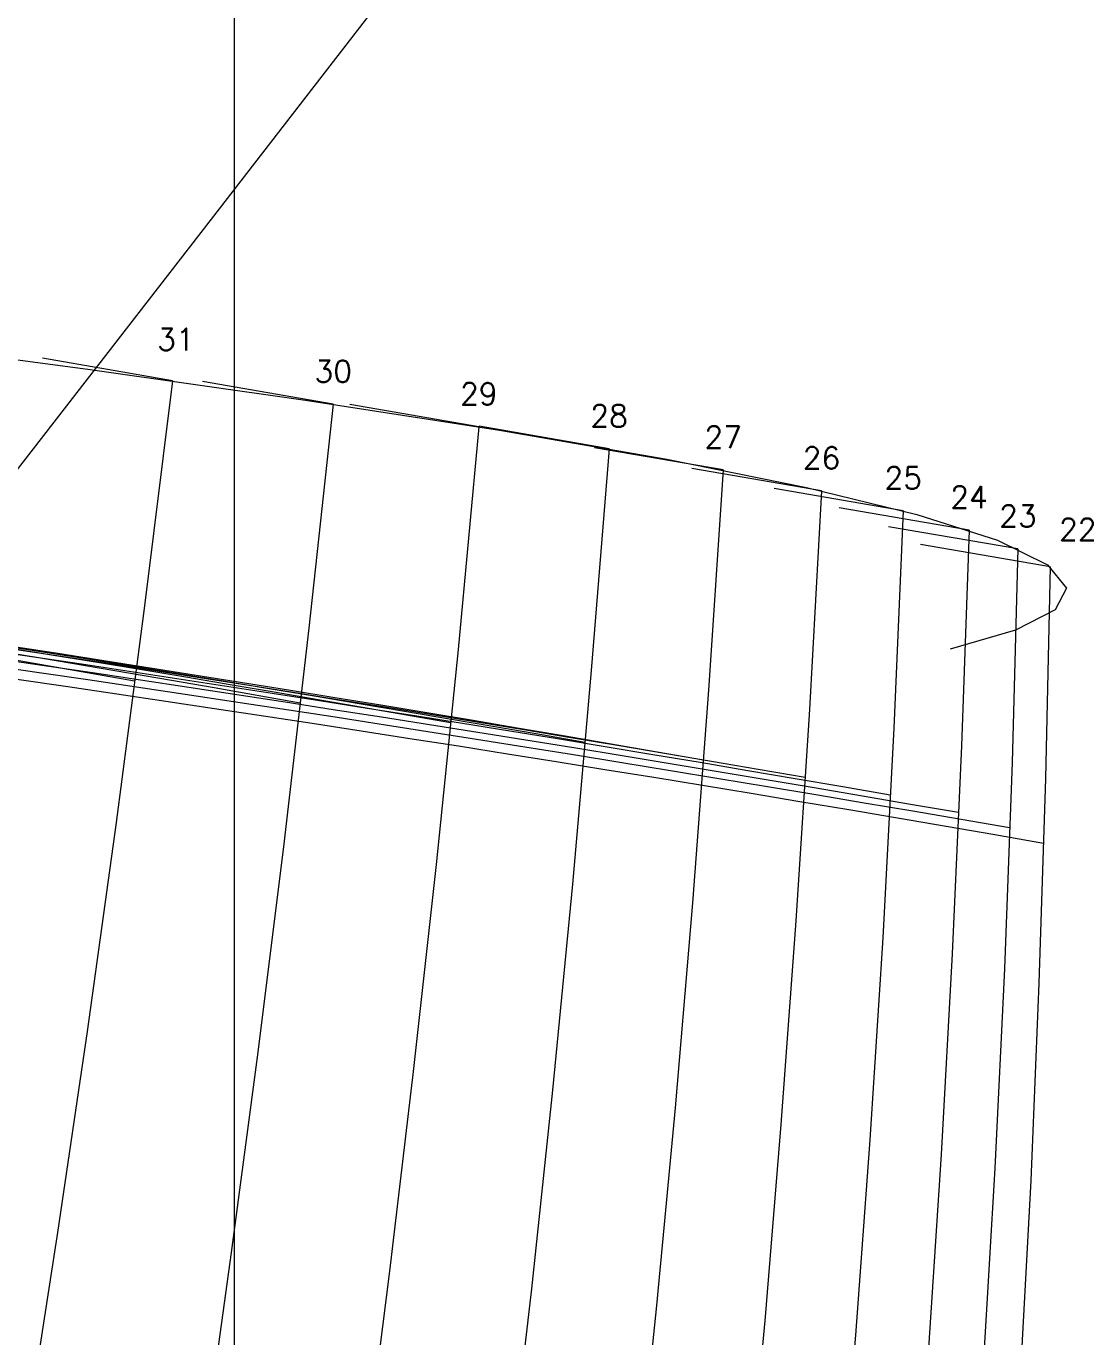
# Model space of a CAD drawing. Extents: x -3086 to 3308, y -97 to 4301.
# Drawn here: x 2405 to 2892, y 2588 to 3186 of the extents above; entities that cross this region are included whole.
import ezdxf
from ezdxf.enums import TextEntityAlignment as Align

# ---------------------------------------------------------------- set-up
doc = ezdxf.new("R2010")
doc.units = 0
doc.header["$LTSCALE"] = 3
doc.header["$MEASUREMENT"] = 0
for name, color, linetype in [('22', 7, 'CONTINUOUS'), ('23', 7, 'CONTINUOUS'), ('24', 7, 'CONTINUOUS'), ('25', 7, 'CONTINUOUS'), ('26', 7, 'CONTINUOUS'), ('27', 7, 'CONTINUOUS'), ('28', 7, 'CONTINUOUS'), ('29', 7, 'CONTINUOUS'), ('30', 7, 'CONTINUOUS'), ('31', 7, 'CONTINUOUS'), ('7', 7, 'CONTINUOUS'), ('P1', 1, 'CONTINUOUS'), ('P5', 3, 'CONTINUOUS')]:
    doc.layers.add(name, color=color, linetype=linetype)
doc.styles.get("Standard").update_dxf_attribs({"font": 'SIMPLEX'})

msp = doc.modelspace()

# ---------------------------------------------------------------- linework, layer by layer
at = {"layer": '22', "lineweight": 0}
msp.add_line((2872, 2939.1, -11450), (2812.84, 2949.3, -11450), dxfattribs=at)
at = {"layer": '22', "lineweight": 0, "elevation": -11450}
msp.add_lwpolyline([(2872, 2939.1), (2869.9, 2842.5), (2866.9, 2749.2), (2863.1, 2659.2), (2858.4, 2572.4), (2853, 2488.6), (2846.8, 2408), (2839.9, 2330.2), (2832.2, 2255.3), (2823.9, 2183.2), (2814.8, 2113.8), (2805.2, 2046.9), (2794.9, 1982.6)], dxfattribs=at)
at = {"layer": '22', "lineweight": 0}
msp.add_arc((0, -13657.52, -11450), 16718.52, 80.118955, 90, dxfattribs=at)
at = {"layer": '23', "lineweight": 0}
msp.add_line((2857.3, 2947.3, -11050), (2798.31, 2957.44, -11050), dxfattribs=at)
at = {"layer": '23', "lineweight": 0, "elevation": -11050}
msp.add_lwpolyline([(2857.3, 2947.3), (2854.6, 2849.8), (2851.1, 2755.7), (2846.7, 2664.8), (2841.6, 2577.2), (2835.7, 2492.8), (2829.1, 2411.4), (2821.7, 2333), (2813.7, 2257.4), (2804.9, 2184.6), (2795.6, 2114.6), (2785.5, 2047.2), (2774.9, 1982.3)], dxfattribs=at)
at = {"layer": '23', "lineweight": 0}
msp.add_arc((0, -13606.62, -11050), 16672.62, 80.145408, 90, dxfattribs=at)
at = {"layer": '24', "lineweight": 0}
msp.add_line((2835, 2955.9, -10650), (2775.75, 2966.08, -10650), dxfattribs=at)
at = {"layer": '24', "lineweight": 0, "elevation": -10650}
msp.add_lwpolyline([(2835, 2955.9), (2831.5, 2857.5), (2827.3, 2762.6), (2822.3, 2671), (2816.5, 2582.7), (2810, 2497.5), (2802.8, 2415.5), (2794.9, 2336.4), (2786.3, 2260.3), (2777.1, 2186.9), (2767.3, 2116.4), (2756.8, 2048.4), (2745.8, 1983.1)], dxfattribs=at)
at = {"layer": '24', "lineweight": 0}
msp.add_arc((0, -13464.42, -10650), 16535.42, 80.144914, 90, dxfattribs=at)
at = {"layer": '25', "lineweight": 0}
msp.add_line((2805, 2964.7, -10250), (2746.05, 2974.82, -10250), dxfattribs=at)
at = {"layer": '25', "lineweight": 0, "elevation": -10250}
msp.add_lwpolyline([(2805, 2964.7), (2800.7, 2865.6), (2795.6, 2769.9), (2789.7, 2677.7), (2783.2, 2588.7), (2775.9, 2502.9), (2768, 2420.2), (2759.5, 2340.6), (2750.3, 2263.9), (2740.5, 2190.1), (2730.2, 2119), (2719.3, 2050.7), (2707.8, 1984.9)], dxfattribs=at)
at = {"layer": '25', "lineweight": 0}
msp.add_arc((0, -13299.25, -10250), 16375.25, 80.157934, 90, dxfattribs=at)
at = {"layer": '26', "lineweight": 0}
msp.add_line((2767.7, 2973.8, -9850), (2708.62, 2983.95, -9850), dxfattribs=at)
at = {"layer": '26', "lineweight": 0, "elevation": -9850}
msp.add_lwpolyline([(2767.7, 2973.8), (2762.2, 2874), (2756, 2777.7), (2749.2, 2684.8), (2741.8, 2595.2), (2733.7, 2508.8), (2725, 2425.6), (2715.7, 2345.5), (2705.9, 2268.3), (2695.5, 2194.1), (2684.5, 2122.6), (2673.1, 2053.8), (2661.1, 1987.7)], dxfattribs=at)
at = {"layer": '26', "lineweight": 0}
msp.add_arc((0, -13043.73, -9850), 16124.73, 80.143663, 90, dxfattribs=at)
at = {"layer": '27', "lineweight": 0}
msp.add_line((2722.9, 2983.3, -9450), (2664.2, 2993.43, -9450), dxfattribs=at)
at = {"layer": '27', "lineweight": 0, "elevation": -9450}
msp.add_lwpolyline([(2722.9, 2983.3), (2716.2, 2882.8), (2708.9, 2785.8), (2701, 2692.4), (2692.5, 2602.2), (2683.4, 2515.4), (2673.9, 2431.7), (2663.8, 2351.1), (2653.2, 2273.5), (2642, 2198.8), (2630.5, 2127), (2618.4, 2057.9), (2605.9, 1991.5), (2593, 1927.6)], dxfattribs=at)
at = {"layer": '27', "lineweight": 0}
msp.add_arc((0, -12701.18, -9450), 15787.18, 80.101724, 90, dxfattribs=at)
at = {"layer": '28', "lineweight": 0}
msp.add_line((2670.8, 2993, -9050), (2611.48, 3003.26, -9050), dxfattribs=at)
at = {"layer": '28', "lineweight": 0, "elevation": -9050}
msp.add_lwpolyline([(2670.8, 2993), (2662.7, 2891.9), (2654.1, 2794.4), (2645, 2700.4), (2635.4, 2609.8), (2625.3, 2522.5), (2614.8, 2438.3), (2603.8, 2357.4), (2592.4, 2279.4), (2580.5, 2204.4), (2568.2, 2132.3), (2555.6, 2062.9), (2542.5, 1996.2), (2529.1, 1932.1), (2515.3, 1870.4), (2501.2, 1811.2), (2486.8, 1754.3), (2472, 1699.7), (2457, 1647.1), (2441.7, 1596.6), (2426.1, 1548.1), (2410.2, 1501.4), (2394.2, 1456.6)], dxfattribs=at)
at = {"layer": '28', "lineweight": 0}
msp.add_arc((0, -12338.33, -9050), 15428.33, 80.072782, 90, dxfattribs=at)
at = {"layer": '29', "lineweight": 0}
msp.add_line((2611.4, 3003, -8650), (2552.56, 3013.24, -8650), dxfattribs=at)
at = {"layer": '29', "lineweight": 0, "elevation": -8650}
msp.add_lwpolyline([(2611.4, 3003), (2601.9, 2901.4), (2591.9, 2803.4), (2581.5, 2708.9), (2570.7, 2617.8), (2559.5, 2530.1), (2547.9, 2445.6), (2536, 2364.3), (2523.7, 2286), (2511, 2210.8), (2498, 2138.3), (2484.7, 2068.7), (2471.1, 2001.8), (2457.1, 1937.5), (2442.9, 1875.8), (2428.4, 1816.4), (2413.6, 1759.4), (2398.6, 1704.7)], dxfattribs=at)
at = {"layer": '29', "lineweight": 0}
msp.add_arc((0, -11891.1, -8650), 14986.1, 80.014818, 90, dxfattribs=at)
at = {"layer": '30', "lineweight": 0}
msp.add_line((2545, 3013.3, -8250), (2485.41, 3023.71, -8250), dxfattribs=at)
at = {"layer": '30', "lineweight": 0, "elevation": -8250}
msp.add_lwpolyline([(2545, 3013.3), (2533.9, 2911.2), (2522.4, 2812.8), (2510.6, 2717.8), (2498.5, 2626.4), (2486.2, 2538.3), (2473.5, 2453.5), (2460.5, 2371.9), (2447.3, 2293.4), (2433.8, 2217.8), (2420.1, 2145.2), (2406.1, 2075.4), (2391.9, 2008.4)], dxfattribs=at)
at = {"layer": '30', "lineweight": 0}
msp.add_arc((0, -11427.34, -8250), 14526.34, 79.970236, 90, dxfattribs=at)
at = {"layer": '31', "lineweight": 0}
msp.add_line((2471.7, 3023.9, -7850), (2412.38, 3034.29, -7850), dxfattribs=at)
at = {"layer": '31', "lineweight": 0, "elevation": -7850}
msp.add_lwpolyline([(2471.7, 3023.9), (2458.9, 2921.4), (2445.9, 2822.5), (2432.7, 2727.2), (2419.2, 2635.5), (2405.6, 2547.1), (2391.8, 2462)], dxfattribs=at)
at = {"layer": '31', "lineweight": 0}
msp.add_arc((0, -10949.38, -7850), 14052.38, 79.941171, 90, dxfattribs=at)
at = {"layer": '7', "color": 7, "lineweight": 0}
msp.add_polyline3d([(1152.49, 3179.63, -3024.11), (1283.06, 3164.9, -3416.21), (1416.58, 3149.86, -3827.26), (1551.88, 3134.6, -4256.11), (1687.65, 3119.23, -4701.59), (1822.51, 3103.83, -5162.49), (1955.05, 3088.52, -5637.54), (2083.82, 3073.34, -6125.44), (2207.39, 3058.38, -6624.85), (2324.29, 3043.67, -7134.4), (2433.09, 3029.26, -7652.69), (2532.36, 3015.19, -8178.31), (2620.77, 3001.5, -8709.81), (2697.17, 2988.2, -9245.75), (2760.85, 2975.36, -9784.63), (2811.24, 2963.02, -10325), (2847.96, 2951.23, -10865.37), (2870.73, 2940.03, -11404.26), (2879.46, 2929.44, -11940.19), (2874.27, 2919.49, -12471.69), (2856.11, 2910.21, -12997.31), (2826.42, 2901.62, -13515.61)], dxfattribs=at)
at = {"layer": 'P1', "lineweight": 0}
msp.add_line((2500, 0, -10650), (2500, 4224.42, -10650), dxfattribs=at)
at = {"layer": 'P5', "color": 3, "lineweight": 0}
msp.add_polyline3d([(2649.5, 3304.98, 75.18), (2489.23, 3097.67, 68.6), (2340.94, 2906.43, 62.7), (2204.49, 2730.44, 57.28), (2079.26, 2568.89, 52.32), (1964.62, 2420.96, 47.77), (1859.92, 2285.82, 43.63), (1764.54, 2162.66, 39.86), (1677.84, 2050.64, 36.43), (1599.2, 1948.96, 33.33), (1527.98, 1856.78, 30.52), (1463.55, 1773.29, 27.98), (1405.27, 1697.66, 25.69), (1352.52, 1629.08, 23.61), (1304.65, 1566.72, 21.72), (1261.05, 1509.76, 19.99), (1221.07, 1457.38, 18.41), (1184.1, 1408.76, 16.94), (1149.65, 1363.32, 15.56)], dxfattribs=at)

# ---------------------------------------------------------------- texts
at = {"layer": 'P5', "lineweight": 0}
for s, p in [('31', (2473.21, 3037.86, -7850)), ('30', (2545, 3023.3, -8250)), ('29', (2611.4, 3013, -8650)), ('28', (2670.8, 3003, -9050)), ('27', (2722.9, 2993.3, -9450)), ('26', (2767.7, 2983.8, -9850)), ('25', (2805, 2974.7, -10250)), ('24', (2835, 2965.9, -10650)), ('23', (2857.3, 2957.3, -11050)), ('22', (2884.6, 2951.19, -11450))]:
    msp.add_text(s, height=10, dxfattribs=at).set_placement(p, align=Align.CENTER)

doc.saveas('drawing.dxf')
